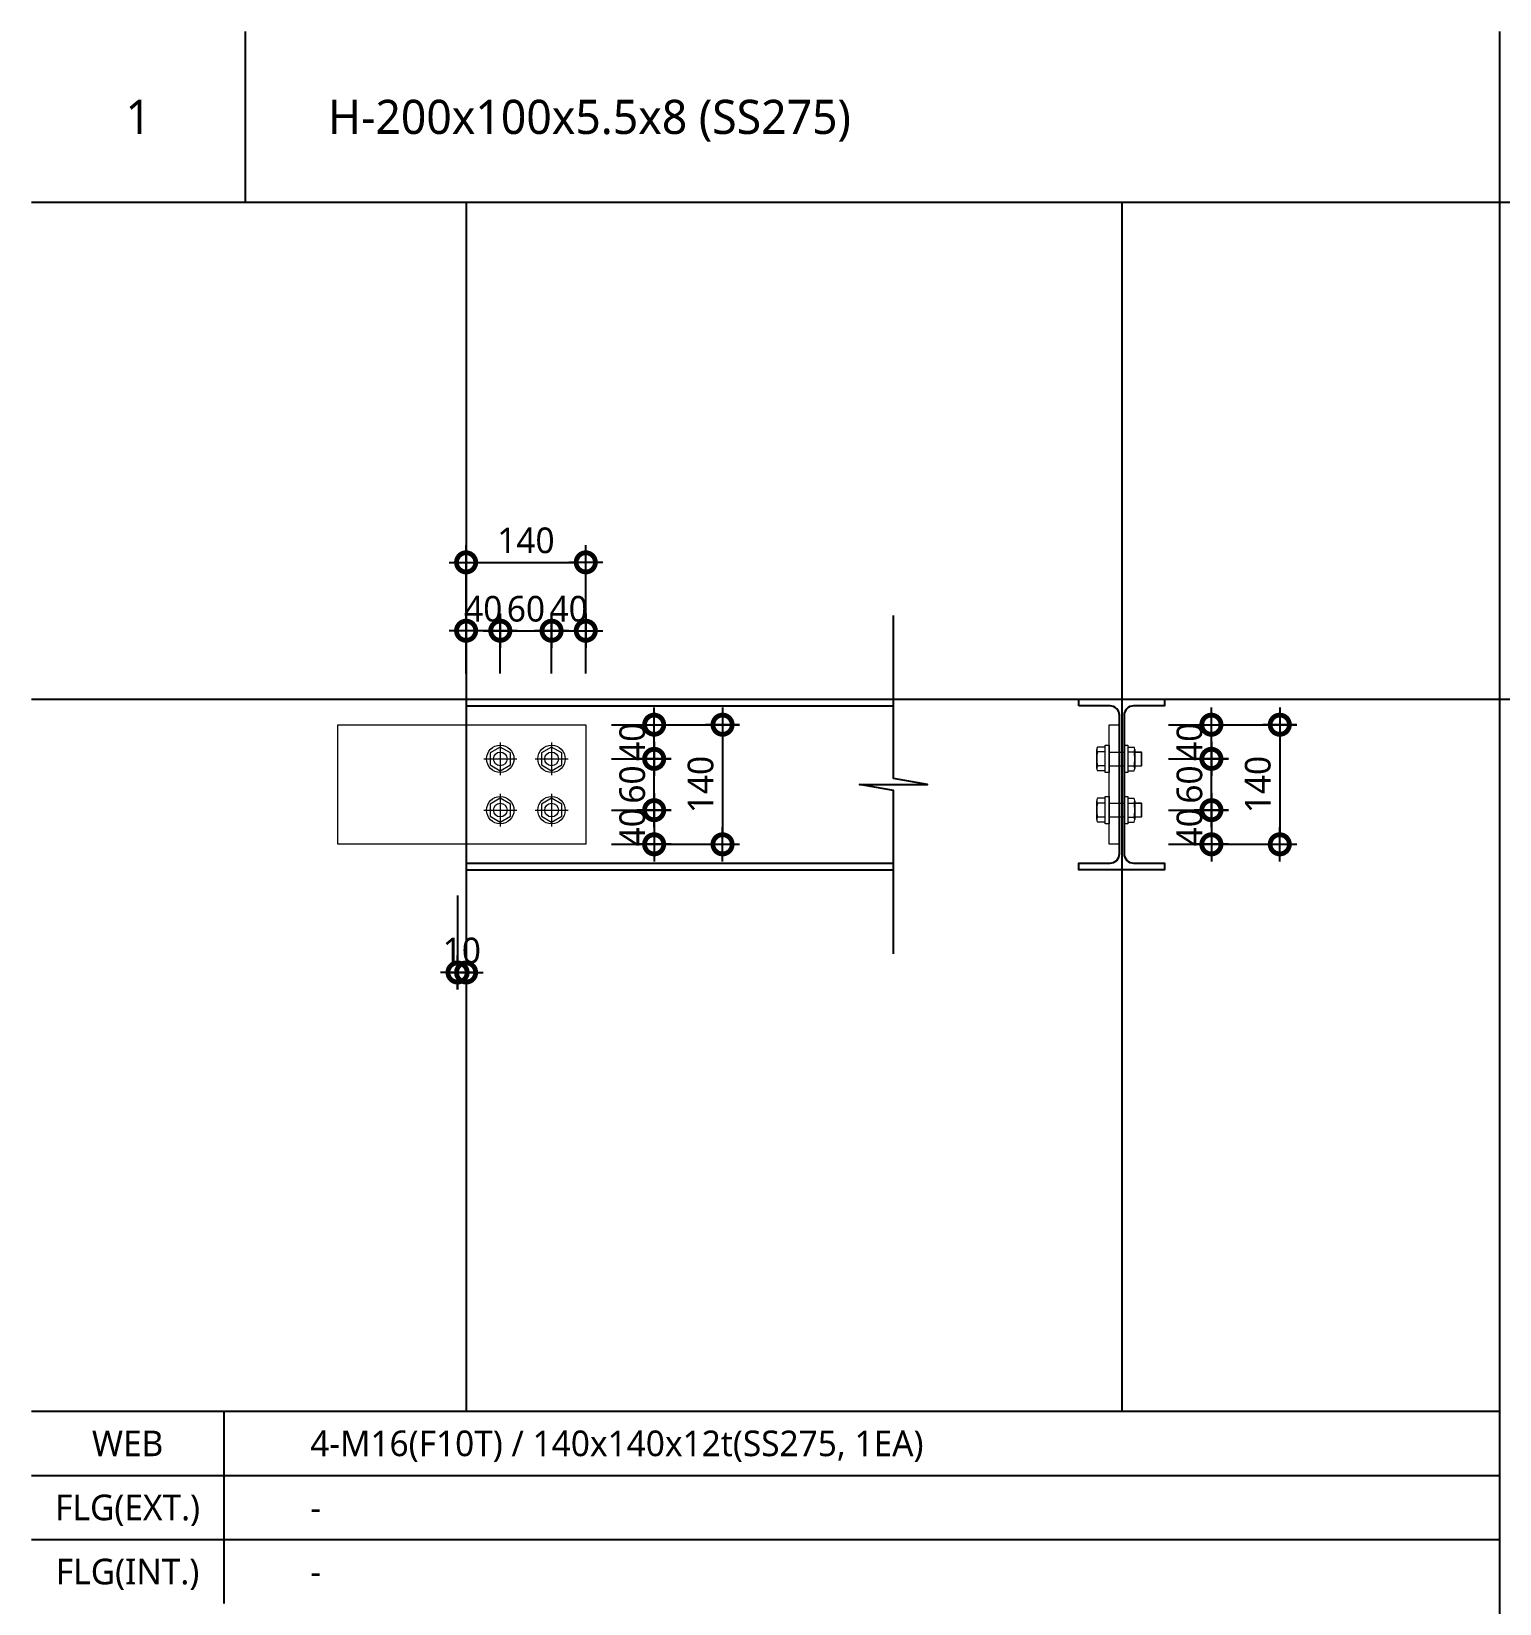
# Model space of a CAD drawing. Header units: millimetres. Extents: x 465 to 8156, y 210 to 5730.
# Drawn here: x 465 to 2182, y 3890 to 5730 of the extents above; entities that cross this region are included whole.
import ezdxf
from ezdxf.enums import TextEntityAlignment as Align
from ezdxf.lldxf.tags import DXFTag

# ---------------------------------------------------------------- set-up
doc = ezdxf.new("R2010")
doc.units = ezdxf.units.MM
doc.header["$LTSCALE"] = 10
doc.linetypes.add('HID', pattern=[3.45, 2.25, -1.2])
doc.layers.get('Defpoints').update_dxf_attribs({"color": 137})
doc.layers.add('Anchor Bolt', color=4, linetype='Continuous', lineweight=0)
doc.layers.add('Plate', color=3, linetype='Continuous', lineweight=0)
for name, color, linetype in [('DIM', 7, 'Continuous'), ('STEEL', 4, 'Continuous'), ('SYM', 6, 'Continuous'), ('TABLE', 7, 'Continuous'), ('TEXT', 3, 'Continuous')]:
    doc.layers.add(name, color=color, linetype=linetype)
doc.layers.add('TEMP', color=171, linetype='Continuous', plot=False)
doc.styles.add('S1', font='malgun.ttf')
doc.styles.add('스타일1', font='malgun.ttf')
tags = doc.linetypes.add('DASHED0', pattern=[1, 0.5, -0.5]).pattern_tags.tags
tags[6:7] = [DXFTag(74, 4), DXFTag(75, 0), DXFTag(340, '0'), DXFTag(46, 0.0), DXFTag(50, 0.0), DXFTag(44, 0.0), DXFTag(45, 0.0)]
tags[4:5] = [DXFTag(74, 4), DXFTag(75, 0), DXFTag(340, '0'), DXFTag(46, 0.0), DXFTag(50, 0.0), DXFTag(44, 0.0), DXFTag(45, 0.0)]
doc.dimstyles.new('CJA-10', dxfattribs={"dimscale": 10, "dimtxt": 3, "dimasz": 1, "dimexe": 2, "dimexo": 3, "dimgap": 1, "dimtad": 1, "dimdec": 0, "dimzin": 1, "dimdsep": 46, "dimlunit": 6, "dimtxsty": '스타일1', "dimblk": 'GAUN-DOT', "dimcen": -2, "dimdle": 2, "dimclrd": 256, "dimclre": 256, "dimclrt": 3, "dimadec": 0, "dimazin": 0, "dimtfac": 1, "dimtdec": 0, "dimtix": 1, "dimtmove": 2, "dimatfit": 3, "dimldrblk": 'DOTSMALL', "dimfxl": 1, "dimtolj": 1, "dimtzin": 1, "dimarcsym": 0})

# ---------------------------------------------------------------- blocks, each defined once
blk = doc.blocks.new('HEADED_HT_BOLT-PLAN-M16F10T')
at = {"layer": 'Anchor Bolt', "color": 1}
for p, q in [((0, 19.2), (0, -19.2)), ((-19.2, 0), (19.2, 0))]:
    blk.add_line(p, q, dxfattribs=at)
at = {"layer": 'Anchor Bolt'}
blk.add_lwpolyline([(0, 13.9), (-12, 6.9), (-12, -6.9), (0, -13.9), (12, -6.9), (12, 6.9), (0, 13.9)], dxfattribs=at)
at = {"layer": 'Anchor Bolt', "color": 8}
blk.add_circle((0, 0), 16, dxfattribs=at)
at = {"layer": 'Anchor Bolt'}
blk.add_circle((0, 0), 8, dxfattribs=at)
blk = doc.blocks.new('GAUN-DOT')
at = {"linetype": 'ByBlock'}
for p, q in [((0, -2), (0, 2)), ((2, 0), (-2, 0))]:
    blk.add_line(p, q, dxfattribs=at)
at = {"const_width": 2.25}
blk.add_lwpolyline([(0, 0.28125, 1), (0, -0.28125, 1)], format="xyb", close=True, dxfattribs=at)
blk = doc.blocks.new('*D10')
at = {"layer": 'Defpoints', "color": 0, "transparency": 16777216}
for p in [(1113.5, 4818.6), (1113.5, 4778.6), (1193.5, 4778.6)]:
    blk.add_point(p, dxfattribs=at)
at = {"layer": 'DIM', "lineweight": -2, "transparency": 16777216}
for p, q in [((1193.5, 4828.6), (1193.5, 4838.6)), ((1143.5, 4818.6), (1213.5, 4818.6)), ((1193.5, 4818.6), (1193.5, 4778.6)), ((1143.5, 4778.6), (1213.5, 4778.6)), ((1193.5, 4768.6), (1193.5, 4758.6))]:
    blk.add_line(p, q, dxfattribs=at)
at = {"layer": 'DIM', "lineweight": -2, "transparency": 16777216, "xscale": 10, "yscale": 10, "zscale": 10}
for p, rotation in [((1193.5, 4818.6), 270), ((1193.5, 4778.6), 90)]:
    blk.add_blockref('GAUN-DOT', p, dxfattribs=dict(at, rotation=rotation))
at = {"layer": 'DIM', "color": 3, "transparency": 16777216, "insert": (1168, 4798.6), "char_height": 30, "attachment_point": 5, "rotation": 90, "style": '스타일1'}
blk.add_mtext('\\A1;40', dxfattribs=at)
blk = doc.blocks.new('_DotSmall')
at = {"color": 0, "linetype": 'ByBlock', "const_width": 0.5}
blk.add_lwpolyline([(-0.0625, 0, 1), (0.0625, 0, 1)], format="xyb", close=True, dxfattribs=at)
blk = doc.blocks.new('*D11')
at = {"layer": 'Defpoints', "color": 0, "transparency": 16777216}
for p in [(1113.5, 4878.6), (1193.5, 4878.6), (1113.5, 4818.6)]:
    blk.add_point(p, dxfattribs=at)
at = {"layer": 'DIM', "lineweight": -2, "transparency": 16777216}
for p, q in [((1193.5, 4888.6), (1193.5, 4898.6)), ((1143.5, 4878.6), (1213.5, 4878.6)), ((1193.5, 4818.6), (1193.5, 4878.6)), ((1143.5, 4818.6), (1213.5, 4818.6)), ((1193.5, 4808.6), (1193.5, 4798.6))]:
    blk.add_line(p, q, dxfattribs=at)
at = {"layer": 'DIM', "lineweight": -2, "transparency": 16777216, "xscale": 10, "yscale": 10, "zscale": 10}
for p, rotation in [((1193.5, 4878.6), 270), ((1193.5, 4818.6), 90)]:
    blk.add_blockref('GAUN-DOT', p, dxfattribs=dict(at, rotation=rotation))
at = {"layer": 'DIM', "color": 3, "transparency": 16777216, "insert": (1168, 4848.6), "char_height": 30, "attachment_point": 5, "rotation": 90, "style": '스타일1'}
blk.add_mtext('\\A1;60', dxfattribs=at)
blk = doc.blocks.new('*D12')
at = {"layer": 'Defpoints', "color": 0, "transparency": 16777216}
for p in [(1113.5, 4918.6), (1193.5, 4918.6), (1113.5, 4878.6)]:
    blk.add_point(p, dxfattribs=at)
at = {"layer": 'DIM', "lineweight": -2, "transparency": 16777216}
for p, q in [((1193.5, 4928.6), (1193.5, 4938.6)), ((1143.5, 4918.6), (1213.5, 4918.6)), ((1193.5, 4878.6), (1193.5, 4918.6)), ((1143.5, 4878.6), (1213.5, 4878.6)), ((1193.5, 4868.6), (1193.5, 4858.6))]:
    blk.add_line(p, q, dxfattribs=at)
at = {"layer": 'DIM', "lineweight": -2, "transparency": 16777216, "xscale": 10, "yscale": 10, "zscale": 10}
for p, rotation in [((1193.5, 4918.6), 270), ((1193.5, 4878.6), 90)]:
    blk.add_blockref('GAUN-DOT', p, dxfattribs=dict(at, rotation=rotation))
at = {"layer": 'DIM', "color": 3, "transparency": 16777216, "insert": (1168, 4898.6), "char_height": 30, "attachment_point": 5, "rotation": 90, "style": '스타일1'}
blk.add_mtext('\\A1;40', dxfattribs=at)
blk = doc.blocks.new('*D13')
at = {"layer": 'Defpoints', "color": 0, "transparency": 16777216}
for p in [(1113.5, 4918.6), (1113.5, 4778.6), (1273.5, 4778.6)]:
    blk.add_point(p, dxfattribs=at)
at = {"layer": 'DIM', "lineweight": -2, "transparency": 16777216}
for p, q in [((1143.5, 4918.6), (1293.5, 4918.6)), ((1273.5, 4908.6), (1273.5, 4788.6)), ((1143.5, 4778.6), (1293.5, 4778.6))]:
    blk.add_line(p, q, dxfattribs=at)
at = {"layer": 'DIM', "lineweight": -2, "transparency": 16777216, "xscale": 10, "yscale": 10, "zscale": 10}
for p, rotation in [((1273.5, 4918.6), 90), ((1273.5, 4778.6), 270)]:
    blk.add_blockref('GAUN-DOT', p, dxfattribs=dict(at, rotation=rotation))
at = {"layer": 'DIM', "color": 3, "transparency": 16777216, "insert": (1247.9, 4848.6), "char_height": 30, "attachment_point": 5, "rotation": 90, "style": '스타일1'}
blk.add_mtext('\\A1;140', dxfattribs=at)
blk = doc.blocks.new('*D14')
at = {"layer": 'Defpoints', "color": 0, "transparency": 16777216}
for p in [(973.5, 5028.6), (973.5, 4948.6), (1013.5, 4948.6)]:
    blk.add_point(p, dxfattribs=at)
at = {"layer": 'DIM', "lineweight": -2, "transparency": 16777216}
for p, q in [((973.5, 4978.6), (973.5, 5048.6)), ((1013.5, 4978.6), (1013.5, 5048.6)), ((963.5, 5028.6), (953.5, 5028.6)), ((1013.5, 5028.6), (973.5, 5028.6)), ((1023.5, 5028.6), (1033.5, 5028.6))]:
    blk.add_line(p, q, dxfattribs=at)
at = {"layer": 'DIM', "lineweight": -2, "transparency": 16777216, "xscale": 10, "yscale": 10, "zscale": 10}
blk.add_blockref('GAUN-DOT', (973.5, 5028.6), dxfattribs=at)
at = {"layer": 'DIM', "lineweight": -2, "transparency": 16777216, "xscale": 10, "yscale": 10, "zscale": 10, "rotation": 180}
blk.add_blockref('GAUN-DOT', (1013.5, 5028.6), dxfattribs=at)
at = {"layer": 'DIM', "color": 3, "transparency": 16777216, "insert": (993.5, 5054.1), "char_height": 30, "attachment_point": 5, "style": '스타일1'}
blk.add_mtext('\\A1;40', dxfattribs=at)
blk = doc.blocks.new('*D15')
at = {"layer": 'Defpoints', "color": 0, "transparency": 16777216}
for p in [(1073.5, 5028.6), (1013.5, 4948.6), (1073.5, 4948.6)]:
    blk.add_point(p, dxfattribs=at)
at = {"layer": 'DIM', "lineweight": -2, "transparency": 16777216}
for p, q in [((1013.5, 4978.6), (1013.5, 5048.6)), ((1073.5, 4978.6), (1073.5, 5048.6)), ((1003.5, 5028.6), (993.5, 5028.6)), ((1013.5, 5028.6), (1073.5, 5028.6)), ((1083.5, 5028.6), (1093.5, 5028.6))]:
    blk.add_line(p, q, dxfattribs=at)
at = {"layer": 'DIM', "lineweight": -2, "transparency": 16777216, "xscale": 10, "yscale": 10, "zscale": 10}
blk.add_blockref('GAUN-DOT', (1013.5, 5028.6), dxfattribs=at)
at = {"layer": 'DIM', "lineweight": -2, "transparency": 16777216, "xscale": 10, "yscale": 10, "zscale": 10, "rotation": 180}
blk.add_blockref('GAUN-DOT', (1073.5, 5028.6), dxfattribs=at)
at = {"layer": 'DIM', "color": 3, "transparency": 16777216, "insert": (1043.5, 5054.1), "char_height": 30, "attachment_point": 5, "style": '스타일1'}
blk.add_mtext('\\A1;60', dxfattribs=at)
blk = doc.blocks.new('*D16')
at = {"layer": 'Defpoints', "color": 0, "transparency": 16777216}
for p in [(1113.5, 5028.6), (1073.5, 4948.6), (1113.5, 4948.6)]:
    blk.add_point(p, dxfattribs=at)
at = {"layer": 'DIM', "lineweight": -2, "transparency": 16777216}
for p, q in [((1073.5, 4978.6), (1073.5, 5048.6)), ((1113.5, 4978.6), (1113.5, 5048.6)), ((1063.5, 5028.6), (1053.5, 5028.6)), ((1073.5, 5028.6), (1113.5, 5028.6)), ((1123.5, 5028.6), (1133.5, 5028.6))]:
    blk.add_line(p, q, dxfattribs=at)
at = {"layer": 'DIM', "lineweight": -2, "transparency": 16777216, "xscale": 10, "yscale": 10, "zscale": 10}
blk.add_blockref('GAUN-DOT', (1073.5, 5028.6), dxfattribs=at)
at = {"layer": 'DIM', "lineweight": -2, "transparency": 16777216, "xscale": 10, "yscale": 10, "zscale": 10, "rotation": 180}
blk.add_blockref('GAUN-DOT', (1113.5, 5028.6), dxfattribs=at)
at = {"layer": 'DIM', "color": 3, "transparency": 16777216, "insert": (1093.5, 5054.1), "char_height": 30, "attachment_point": 5, "style": '스타일1'}
blk.add_mtext('\\A1;40', dxfattribs=at)
blk = doc.blocks.new('*D17')
at = {"layer": 'Defpoints', "color": 0, "transparency": 16777216}
for p in [(1113.5, 5108.6), (973.5, 4948.6), (1113.5, 4948.6)]:
    blk.add_point(p, dxfattribs=at)
at = {"layer": 'DIM', "lineweight": -2, "transparency": 16777216}
for p, q in [((973.5, 4978.6), (973.5, 5128.6)), ((1113.5, 4978.6), (1113.5, 5128.6)), ((983.5, 5108.6), (1103.5, 5108.6))]:
    blk.add_line(p, q, dxfattribs=at)
at = {"layer": 'DIM', "lineweight": -2, "transparency": 16777216, "xscale": 10, "yscale": 10, "zscale": 10, "rotation": 180}
blk.add_blockref('GAUN-DOT', (973.5, 5108.6), dxfattribs=at)
at = {"layer": 'DIM', "lineweight": -2, "transparency": 16777216, "xscale": 10, "yscale": 10, "zscale": 10}
blk.add_blockref('GAUN-DOT', (1113.5, 5108.6), dxfattribs=at)
at = {"layer": 'DIM', "color": 3, "transparency": 16777216, "insert": (1043.5, 5134.2), "char_height": 30, "attachment_point": 5, "style": '스타일1'}
blk.add_mtext('\\A1;140', dxfattribs=at)
blk = doc.blocks.new('*D18')
at = {"layer": 'Defpoints', "color": 0, "transparency": 16777216}
for p in [(963.5, 4748.6), (973.5, 4748.6), (963.5, 4628.6)]:
    blk.add_point(p, dxfattribs=at)
at = {"layer": 'DIM', "lineweight": -2, "transparency": 16777216}
for p, q in [((963.5, 4718.6), (963.5, 4608.6)), ((973.5, 4718.6), (973.5, 4608.6)), ((953.5, 4628.6), (943.5, 4628.6)), ((973.5, 4628.6), (963.5, 4628.6)), ((983.5, 4628.6), (993.5, 4628.6))]:
    blk.add_line(p, q, dxfattribs=at)
at = {"layer": 'DIM', "lineweight": -2, "transparency": 16777216, "xscale": 10, "yscale": 10, "zscale": 10}
blk.add_blockref('GAUN-DOT', (963.5, 4628.6), dxfattribs=at)
at = {"layer": 'DIM', "lineweight": -2, "transparency": 16777216, "xscale": 10, "yscale": 10, "zscale": 10, "rotation": 180}
blk.add_blockref('GAUN-DOT', (973.5, 4628.6), dxfattribs=at)
at = {"layer": 'DIM', "color": 3, "transparency": 16777216, "insert": (968.5, 4654.2), "char_height": 30, "attachment_point": 5, "style": '스타일1'}
blk.add_mtext('\\A1;10', dxfattribs=at)
blk = doc.blocks.new('HEADED_HT_BOLT-HEAD-M16')
for p, q in [((-16, 0), (-16, 4.5)), ((-16, 4.5), (16, 4.5)), ((16, 0), (-16, 0)), ((-13.9, 4.5), (-13.9, 13.5)), ((-13.9, 4.5), (13.9, 4.5)), ((-11.1, 14.5), (11.1, 14.5)), ((-8.3, 4.5), (-8.3, 13.5)), ((8.3, 4.5), (8.3, 13.5)), ((13.9, 4.5), (13.9, 13.5)), ((16, 4.5), (16, 0))]:
    blk.add_line(p, q)
for centre, radius, start, end in [((-11.1, 10.2), 4.34, 50.3167, 129.6833), ((0, -20.6), 35.1, 76.2827, 103.7173), ((11.1, 10.2), 4.34, 50.3167, 129.6833)]:
    blk.add_arc(centre, radius, start, end)
blk = doc.blocks.new('HEADED_HT_BOLT-TAIL-M16')
for p, q in [((-8.4, 20.1), (-8, 20.5)), ((-8.4, 12.5), (-8.4, 20.1)), ((-8.4, 20.1), (8.4, 20.1)), ((-8, 20.5), (8, 20.5)), ((-8, 12.5), (-8, 20.5)), ((8, 20.5), (8.4, 20.1)), ((8, 12.5), (8, 20.5)), ((8.4, 20.1), (8.4, 12.5)), ((-16, 0), (-16, 4.5)), ((-16, 4.5), (16, 4.5)), ((16, 0), (-16, 0)), ((-13.9, 4.5), (-13.9, 11.7)), ((-13.9, 4.5), (13.9, 4.5)), ((-11.1, 12.5), (11.1, 12.5)), ((-8.3, 4.5), (-8.3, 11.7)), ((8.3, 4.5), (8.3, 11.7)), ((13.9, 4.5), (13.9, 11.7)), ((16, 4.5), (16, 0))]:
    blk.add_line(p, q)
for centre, radius, start, end in [((-11.1, 7.3), 5.2, 57.7958, 122.2042), ((0, -31.1), 43.6, 79.0073, 100.9927), ((11.1, 7.3), 5.2, 57.7958, 122.2042)]:
    blk.add_arc(centre, radius, start, end)
blk = doc.blocks.new('*D19')
at = {"layer": 'Defpoints', "color": 0, "transparency": 16777216}
for p in [(1765.4, 4818.6), (1765.4, 4778.6), (1845.4, 4778.6)]:
    blk.add_point(p, dxfattribs=at)
at = {"layer": 'DIM', "lineweight": -2, "transparency": 16777216}
for p, q in [((1845.4, 4828.6), (1845.4, 4838.6)), ((1795.4, 4818.6), (1865.4, 4818.6)), ((1845.4, 4818.6), (1845.4, 4778.6)), ((1795.4, 4778.6), (1865.4, 4778.6)), ((1845.4, 4768.6), (1845.4, 4758.6))]:
    blk.add_line(p, q, dxfattribs=at)
at = {"layer": 'DIM', "lineweight": -2, "transparency": 16777216, "xscale": 10, "yscale": 10, "zscale": 10}
for p, rotation in [((1845.4, 4818.6), 270), ((1845.4, 4778.6), 90)]:
    blk.add_blockref('GAUN-DOT', p, dxfattribs=dict(at, rotation=rotation))
at = {"layer": 'DIM', "color": 3, "transparency": 16777216, "insert": (1819.9, 4798.6), "char_height": 30, "attachment_point": 5, "rotation": 90, "style": '스타일1'}
blk.add_mtext('\\A1;40', dxfattribs=at)
blk = doc.blocks.new('*D20')
at = {"layer": 'Defpoints', "color": 0, "transparency": 16777216}
for p in [(1765.4, 4878.6), (1845.4, 4878.6), (1765.4, 4818.6)]:
    blk.add_point(p, dxfattribs=at)
at = {"layer": 'DIM', "lineweight": -2, "transparency": 16777216}
for p, q in [((1845.4, 4888.6), (1845.4, 4898.6)), ((1795.4, 4878.6), (1865.4, 4878.6)), ((1845.4, 4818.6), (1845.4, 4878.6)), ((1795.4, 4818.6), (1865.4, 4818.6)), ((1845.4, 4808.6), (1845.4, 4798.6))]:
    blk.add_line(p, q, dxfattribs=at)
at = {"layer": 'DIM', "lineweight": -2, "transparency": 16777216, "xscale": 10, "yscale": 10, "zscale": 10}
for p, rotation in [((1845.4, 4878.6), 270), ((1845.4, 4818.6), 90)]:
    blk.add_blockref('GAUN-DOT', p, dxfattribs=dict(at, rotation=rotation))
at = {"layer": 'DIM', "color": 3, "transparency": 16777216, "insert": (1819.9, 4848.6), "char_height": 30, "attachment_point": 5, "rotation": 90, "style": '스타일1'}
blk.add_mtext('\\A1;60', dxfattribs=at)
blk = doc.blocks.new('*D21')
at = {"layer": 'Defpoints', "color": 0, "transparency": 16777216}
for p in [(1765.4, 4918.6), (1845.4, 4918.6), (1765.4, 4878.6)]:
    blk.add_point(p, dxfattribs=at)
at = {"layer": 'DIM', "lineweight": -2, "transparency": 16777216}
for p, q in [((1845.4, 4928.6), (1845.4, 4938.6)), ((1795.4, 4918.6), (1865.4, 4918.6)), ((1845.4, 4878.6), (1845.4, 4918.6)), ((1795.4, 4878.6), (1865.4, 4878.6)), ((1845.4, 4868.6), (1845.4, 4858.6))]:
    blk.add_line(p, q, dxfattribs=at)
at = {"layer": 'DIM', "lineweight": -2, "transparency": 16777216, "xscale": 10, "yscale": 10, "zscale": 10}
for p, rotation in [((1845.4, 4918.6), 270), ((1845.4, 4878.6), 90)]:
    blk.add_blockref('GAUN-DOT', p, dxfattribs=dict(at, rotation=rotation))
at = {"layer": 'DIM', "color": 3, "transparency": 16777216, "insert": (1819.9, 4898.6), "char_height": 30, "attachment_point": 5, "rotation": 90, "style": '스타일1'}
blk.add_mtext('\\A1;40', dxfattribs=at)
blk = doc.blocks.new('*D22')
at = {"layer": 'Defpoints', "color": 0, "transparency": 16777216}
for p in [(1765.4, 4918.6), (1765.4, 4778.6), (1925.4, 4778.6)]:
    blk.add_point(p, dxfattribs=at)
at = {"layer": 'DIM', "lineweight": -2, "transparency": 16777216}
for p, q in [((1795.4, 4918.6), (1945.4, 4918.6)), ((1925.4, 4908.6), (1925.4, 4788.6)), ((1795.4, 4778.6), (1945.4, 4778.6))]:
    blk.add_line(p, q, dxfattribs=at)
at = {"layer": 'DIM', "lineweight": -2, "transparency": 16777216, "xscale": 10, "yscale": 10, "zscale": 10}
for p, rotation in [((1925.4, 4918.6), 90), ((1925.4, 4778.6), 270)]:
    blk.add_blockref('GAUN-DOT', p, dxfattribs=dict(at, rotation=rotation))
at = {"layer": 'DIM', "color": 3, "transparency": 16777216, "insert": (1899.8, 4848.6), "char_height": 30, "attachment_point": 5, "rotation": 90, "style": '스타일1'}
blk.add_mtext('\\A1;140', dxfattribs=at)

msp = doc.modelspace()

# ---------------------------------------------------------------- linework, layer by layer
at = {"layer": 'Anchor Bolt', "linetype": 'DASHED0'}
for p, q in [((1725.8, 4886.6), (1743.3, 4886.6)), ((1725.8, 4886.6), (1743.3, 4886.6)), ((1725.8, 4870.6), (1743.3, 4870.6)), ((1725.8, 4870.6), (1743.3, 4870.6)), ((1725.8, 4826.6), (1743.3, 4826.6)), ((1725.8, 4826.6), (1743.3, 4826.6)), ((1725.8, 4810.6), (1743.3, 4810.6)), ((1725.8, 4810.6), (1743.3, 4810.6))]:
    msp.add_line(p, q, dxfattribs=at)
at = {"layer": 'Plate'}
msp.add_lwpolyline([(823.5, 4778.6), (823.5, 4918.6), (1113.5, 4918.6), (1113.5, 4778.6), (823.5, 4778.6)], dxfattribs=at)
msp.add_lwpolyline([(1725.8, 4918.6), (1737.8, 4918.6), (1737.8, 4778.6), (1725.8, 4778.6)], close=True, dxfattribs=at)
at = {"layer": 'STEEL'}
for p, q in [((973.5, 4948.6), (1473.5, 4948.6)), ((973.5, 4948.6), (973.5, 4918.6)), ((973.5, 4940.6), (1473.5, 4940.6)), ((973.5, 4778.6), (973.5, 4748.6)), ((973.5, 4756.6), (1473.5, 4756.6)), ((973.5, 4748.6), (1473.5, 4748.6))]:
    msp.add_line(p, q, dxfattribs=at)
at = {"layer": 'STEEL', "linetype": 'HID'}
msp.add_line((973.5, 4918.6), (973.5, 4778.6), dxfattribs=at)
at = {"layer": 'STEEL'}
msp.add_lwpolyline([(1690.5, 4940.6), (1690.5, 4948.6), (1790.5, 4948.6), (1790.5, 4940.6), (1754.3, 4940.6, 0.414214), (1743.3, 4929.6), (1743.3, 4767.6, 0.414214), (1754.3, 4756.6), (1790.5, 4756.6), (1790.5, 4748.6), (1690.5, 4748.6), (1690.5, 4756.6), (1726.8, 4756.6, 0.414214), (1737.8, 4767.6), (1737.8, 4929.6, 0.414214), (1726.8, 4940.6), (1690.5, 4940.6)], format="xyb", dxfattribs=at)
at = {"layer": 'SYM'}
msp.add_lwpolyline([(1473.5, 4650.6), (1473.5, 4841.6), (1433.9, 4848.6), (1513.1, 4848.6), (1473.5, 4855.6), (1473.5, 5046.6)], dxfattribs=at)
at = {"layer": 'TABLE', "color": 4}
for p, q in [((715, 5730), (715, 5530)), ((465, 5530), (7335, 5530))]:
    msp.add_line(p, q, dxfattribs=at)
at = {"layer": 'TABLE', "color": 3}
msp.add_line((2182.5, 5730), (2182.5, 210), dxfattribs=at)
at = {"layer": 'TABLE', "color": 6}
for p, q in [((465, 4115), (2182.5, 4115)), ((690, 4115), (690, 3890)), ((465, 4040), (2182.5, 4040)), ((465, 3965), (2182.5, 3965))]:
    msp.add_line(p, q, dxfattribs=at)
at = {"layer": 'TEMP'}
for p, q in [((973.5, 5530), (973.5, 4115)), ((1740.5, 5530), (1740.5, 4115)), ((465, 4948.6), (7335, 4948.6))]:
    msp.add_line(p, q, dxfattribs=at)

# ---------------------------------------------------------------- block references
at = {"layer": 'Anchor Bolt'}
for p in [(1013.5, 4878.6), (1073.5, 4878.6), (1013.5, 4818.6), (1073.5, 4818.6)]:
    msp.add_blockref('HEADED_HT_BOLT-PLAN-M16F10T', p, dxfattribs=at)
for name, p, rotation in [('HEADED_HT_BOLT-HEAD-M16', (1725.8, 4878.6), 90), ('HEADED_HT_BOLT-HEAD-M16', (1725.8, 4878.6), 90), ('HEADED_HT_BOLT-TAIL-M16', (1743.3, 4878.6), 270), ('HEADED_HT_BOLT-TAIL-M16', (1743.3, 4878.6), 270), ('HEADED_HT_BOLT-HEAD-M16', (1725.8, 4818.6), 90), ('HEADED_HT_BOLT-HEAD-M16', (1725.8, 4818.6), 90), ('HEADED_HT_BOLT-TAIL-M16', (1743.3, 4818.6), 270), ('HEADED_HT_BOLT-TAIL-M16', (1743.3, 4818.6), 270)]:
    msp.add_blockref(name, p, dxfattribs=dict(at, rotation=rotation))

# ---------------------------------------------------------------- texts
at = {"layer": 'TEXT', "color": 6, "linetype": 'ByBlock', "style": '스타일1'}
msp.add_text('1', height=40, dxfattribs=at).set_placement((590, 5630), align=Align.MIDDLE_CENTER)
at = {"layer": 'TEXT', "linetype": 'ByBlock', "style": '스타일1'}
msp.add_text('H-200x100x5.5x8 (SS275)', height=40, dxfattribs=at).set_placement((812, 5630), align=Align.MIDDLE_LEFT)
at = {"layer": 'TEXT', "style": 'S1'}
for s, p in [('WEB', (577.5, 4077.5)), ('FLG(EXT.)', (577.5, 4002.5)), ('FLG(INT.)', (577.5, 3927.5))]:
    msp.add_text(s, height=30, dxfattribs=at).set_placement(p, align=Align.MIDDLE_CENTER)
for s, p in [('4-M16(F10T) / 140x140x12t(SS275, 1EA)', (791.2, 4077.5)), ('-', (791.2, 4002.5)), ('-', (791.2, 3927.5))]:
    msp.add_text(s, height=30, dxfattribs=at).set_placement(p, align=Align.MIDDLE_LEFT)

# ---------------------------------------------------------------- dimensions: what is measured, and where the dimension line sits
at = {"layer": 'DIM'}
for p1, p2, distance, picture, middle in [((973.5, 4948.6), (1113.5, 4948.6), 160, '*D17', (1043.5, 5134.2)), ((1013.5, 4948.6), (973.5, 4948.6), -80, '*D14', (993.5, 5054.1)), ((1013.5, 4948.6), (1073.5, 4948.6), 80, '*D15', (1043.5, 5054.1)), ((1073.5, 4948.6), (1113.5, 4948.6), 80, '*D16', (1093.5, 5054.1)), ((1113.5, 4878.6), (1113.5, 4918.6), -80, '*D12', (1168, 4898.6)), ((1113.5, 4918.6), (1113.5, 4778.6), 160, '*D13', (1247.9, 4848.6)), ((1765.4, 4878.6), (1765.4, 4918.6), -80, '*D21', (1819.9, 4898.6)), ((1765.4, 4918.6), (1765.4, 4778.6), 160, '*D22', (1899.8, 4848.6)), ((1113.5, 4818.6), (1113.5, 4878.6), -80, '*D11', (1168, 4848.6)), ((1765.4, 4818.6), (1765.4, 4878.6), -80, '*D20', (1819.9, 4848.6)), ((1113.5, 4818.6), (1113.5, 4778.6), 80, '*D10', (1168, 4798.6)), ((1765.4, 4818.6), (1765.4, 4778.6), 80, '*D19', (1819.9, 4798.6)), ((973.5, 4748.6), (963.5, 4748.6), 120, '*D18', (968.5, 4654.2))]:
    dim = msp.add_aligned_dim(p1=p1, p2=p2, distance=distance, dimstyle='CJA-10', dxfattribs=at)
    dim.commit()
    dim.dimension.update_dxf_attribs({"geometry": picture, "text_midpoint": middle})

doc.saveas('drawing.dxf')
